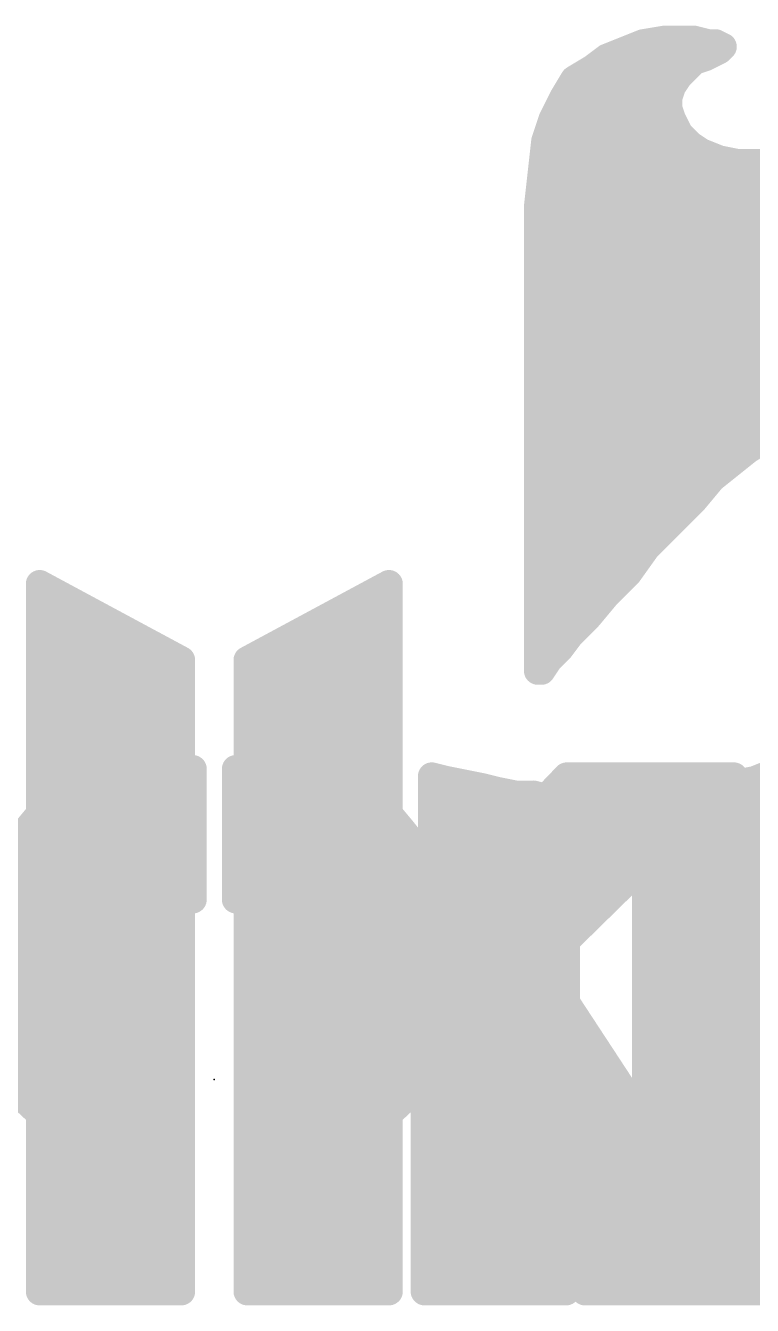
# Model space of a CAD drawing. Extents: x -33 to 74, y -22 to 37.
# Drawn here: x 12.18 to 14.182, y 20.587 to 24.113 of the extents above; entities that cross this region are included whole.
import ezdxf

# ---------------------------------------------------------------- set-up
doc = ezdxf.new("R2010")
doc.units = 0
for name, color, linetype in [('21', 41, 'CONTINUOUS'), ('22', 40, 'CONTINUOUS'), ('23', 53, 'CONTINUOUS'), ('24', 53, 'CONTINUOUS')]:
    doc.layers.add(name, color=color, linetype=linetype)

msp = doc.modelspace()

# ---------------------------------------------------------------- linework, layer by layer
at = {"layer": '21', "const_width": 0.0762}
for points in [[(13.881, 24.065), (13.781, 24.025)], [(13.941, 24.075), (13.881, 24.065)], [(14.021, 24.075), (13.941, 24.075)], [(14.061, 24.065), (14.021, 24.075)], [(14.081, 24.065), (14.061, 24.065)], [(14.101, 24.055), (14.081, 24.065)], [(14.091, 24.045), (14.101, 24.055)], [(13.781, 24.025), (13.741, 23.995)], [(13.981, 23.975), (14.021, 24.015)], [(14.021, 24.015), (14.051, 24.025)], [(14.051, 24.025), (14.091, 24.045)], [(13.741, 23.995), (13.691, 23.965)], [(13.7517, 24.003), (14.009, 24.003)], [(13.691, 23.965), (13.661, 23.915)], [(13.951, 23.915), (13.961, 23.945)], [(13.961, 23.945), (13.981, 23.975)], [(13.661, 23.915), (13.631, 23.855)], [(13.6681, 23.9268), (13.9549, 23.9268)], [(13.951, 23.885), (13.951, 23.915)], [(13.961, 23.855), (13.951, 23.885)], [(13.631, 23.855), (13.611, 23.795)], [(13.6295, 23.8506), (13.9632, 23.8506)], [(13.981, 23.815), (13.961, 23.855)], [(14.011, 23.785), (13.981, 23.815)], [(13.611, 23.795), (13.591, 23.615)], [(13.6087, 23.7744), (14.0269, 23.7744)], [(14.041, 23.765), (14.011, 23.785)], [(14.091, 23.745), (14.041, 23.765)], [(14.141, 23.735), (14.091, 23.745)], [(14.221, 23.735), (14.141, 23.735)], [(13.6002, 23.6982), (15.2708, 23.6982)], [(13.591, 23.615), (13.591, 22.335)], [(13.5918, 23.622), (15.2496, 23.622)], [(13.591, 23.5458), (15.2259, 23.5458)], [(13.591, 23.4696), (15.1836, 23.4696)], [(13.591, 23.3934), (15.1412, 23.3934)], [(13.591, 23.3172), (15.086, 23.3172)], [(13.591, 23.241), (15.017, 23.241)], [(13.591, 23.1648), (14.9351, 23.1648)], [(13.591, 23.0886), (14.8237, 23.0886)], [(13.591, 23.0124), (14.6181, 23.0124)], [(14.171, 22.945), (14.221, 22.975)], [(13.591, 22.9362), (14.16, 22.9362)], [(14.071, 22.865), (14.171, 22.945)], [(13.591, 22.86), (14.0668, 22.86)], [(14.021, 22.805), (14.071, 22.865)], [(13.591, 22.7838), (13.9998, 22.7838)], [(13.891, 22.675), (14.021, 22.805)], [(13.591, 22.7076), (13.9236, 22.7076)], [(13.841, 22.605), (13.891, 22.675)], [(13.591, 22.6314), (13.8599, 22.6314)], [(13.781, 22.545), (13.841, 22.605)], [(12.791, 22.365), (13.181, 22.575)], [(13.181, 22.575), (13.181, 21.535)], [(13.1442, 22.5552), (13.181, 22.5552)], [(13.591, 22.5552), (13.7912, 22.5552)], [(13.731, 22.485), (13.781, 22.545)], [(13.0027, 22.479), (13.181, 22.479)], [(13.591, 22.479), (13.725, 22.479)], [(13.681, 22.435), (13.731, 22.485)], [(13.651, 22.395), (13.681, 22.435)], [(12.8612, 22.4028), (13.181, 22.4028)], [(13.591, 22.4028), (13.6569, 22.4028)], [(13.621, 22.365), (13.651, 22.395)], [(12.791, 20.625), (12.791, 22.365)], [(13.601, 22.335), (13.621, 22.365)], [(12.791, 22.3266), (13.181, 22.3266)], [(13.591, 22.335), (13.601, 22.335)], [(12.791, 22.2504), (13.181, 22.2504)], [(12.791, 22.1742), (13.181, 22.1742)], [(12.411, 22.055), (12.481, 22.075)], [(12.481, 22.075), (12.621, 22.075)], [(12.621, 22.075), (12.631, 22.065)], [(12.791, 22.098), (13.181, 22.098)], [(12.351, 22.035), (12.411, 22.055)], [(12.631, 22.065), (12.641, 22.065)], [(12.641, 22.065), (12.641, 21.705)], [(13.181, 21.535), (13.671, 22.045)], [(14.131, 22.045), (13.601, 21.525)], [(13.671, 22.045), (14.131, 22.045)], [(12.281, 21.995), (12.351, 22.035)], [(12.3279, 22.0218), (12.641, 22.0218)], [(12.791, 22.0218), (13.181, 22.0218)], [(13.6487, 22.0218), (14.1074, 22.0218)], [(12.231, 21.955), (12.281, 21.995)], [(14.081, 21.815), (14.241, 21.975)], [(12.181, 21.895), (12.231, 21.955)], [(12.2232, 21.9456), (12.641, 21.9456)], [(12.791, 21.9456), (13.181, 21.9456)], [(13.5755, 21.9456), (14.0297, 21.9456)], [(14.2116, 21.9456), (15.081, 21.9456)], [(12.141, 21.845), (12.181, 21.895)], [(12.1605, 21.8694), (12.641, 21.8694)], [(12.791, 21.8694), (13.181, 21.8694)], [(13.5023, 21.8694), (13.952, 21.8694)], [(14.1354, 21.8694), (15.081, 21.8694)], [(12.1114, 21.7932), (12.641, 21.7932)], [(12.791, 21.7932), (13.181, 21.7932)], [(13.4291, 21.7932), (13.8744, 21.7932)], [(14.041, 21.785), (14.081, 21.815)], [(14.0519, 21.7932), (15.081, 21.7932)], [(14.431, 21.785), (14.041, 21.785)], [(11.731, 21.717), (12.641, 21.717)], [(12.321, 21.685), (12.251, 21.645)], [(12.401, 21.705), (12.321, 21.685)], [(12.501, 21.715), (12.401, 21.705)], [(12.611, 21.715), (12.501, 21.715)], [(12.631, 21.705), (12.611, 21.715)], [(12.641, 21.705), (12.631, 21.705)], [(12.791, 21.717), (13.181, 21.717)], [(13.3559, 21.717), (13.7967, 21.717)], [(11.731, 21.6408), (12.2475, 21.6408)], [(12.251, 21.645), (12.201, 21.585)], [(12.791, 21.6408), (13.181, 21.6408)], [(13.2827, 21.6408), (13.719, 21.6408)], [(12.201, 21.585), (12.161, 21.515)], [(11.731, 21.5646), (12.1893, 21.5646)], [(12.791, 21.5646), (13.181, 21.5646)], [(13.2094, 21.5646), (13.6414, 21.5646)], [(12.161, 21.515), (12.141, 21.445)], [(13.601, 21.525), (14.191, 20.625)], [(11.731, 21.4884), (12.1534, 21.4884)], [(12.791, 21.4884), (13.625, 21.4884)], [(12.791, 21.4122), (13.6749, 21.4122)], [(12.791, 21.336), (13.7249, 21.336)], [(12.791, 21.2598), (13.7749, 21.2598)], [(13.331, 21.255), (13.181, 21.115)], [(13.721, 20.625), (13.331, 21.255)], [(12.791, 21.1836), (13.2545, 21.1836)], [(13.3752, 21.1836), (13.8248, 21.1836)], [(12.791, 21.1074), (13.181, 21.1074)], [(13.181, 21.115), (13.181, 20.625)], [(13.4224, 21.1074), (13.8748, 21.1074)], [(12.791, 21.0312), (13.181, 21.0312)], [(13.4695, 21.0312), (13.9247, 21.0312)], [(12.791, 20.955), (13.181, 20.955)], [(13.5167, 20.955), (13.9747, 20.955)], [(12.791, 20.8788), (13.181, 20.8788)], [(13.5639, 20.8788), (14.0246, 20.8788)], [(12.791, 20.8026), (13.181, 20.8026)], [(13.6111, 20.8026), (14.0746, 20.8026)], [(12.791, 20.7264), (13.181, 20.7264)], [(13.6582, 20.7264), (14.1245, 20.7264)], [(12.791, 20.6502), (13.181, 20.6502)], [(13.7054, 20.6502), (14.1745, 20.6502)], [(13.181, 20.625), (12.791, 20.625)], [(14.191, 20.625), (13.721, 20.625)]]:
    msp.add_lwpolyline(points, dxfattribs=at)
at = {"layer": '21', "const_width": 0.0381}
for points in [[(13.8779, 24.0838, 1), (13.8841, 24.0462)], [(13.8881, 24.0473, 1), (13.8739, 24.0827)], [(13.941, 24.0941, 1), (13.941, 24.056)], [(13.9441, 24.0562, 1), (13.9379, 24.0938)], [(14.0256, 24.0935, 1), (14.0164, 24.0565)], [(14.021, 24.056, 1), (14.021, 24.0941)], [(14.061, 24.0841, 1), (14.061, 24.046)], [(14.0564, 24.0465, 1), (14.0656, 24.0835)], [(14.0895, 24.082, 1), (14.0725, 24.048)], [(14.081, 24.046, 1), (14.081, 24.0841)], [(14.1145, 24.0415, 1), (14.0875, 24.0685)], [(14.0925, 24.038, 1), (14.1095, 24.072)], [(13.7739, 24.0427, 1), (13.7881, 24.0073)], [(13.7924, 24.0098, 1), (13.7696, 24.0402)], [(14.015, 24.0331, 1), (14.027, 23.9969)], [(14.0345, 24.0015, 1), (14.0075, 24.0285)], [(14.0425, 24.042, 1), (14.0595, 24.008)], [(14.057, 24.0069, 1), (14.045, 24.0431)], [(14.0775, 24.0585, 1), (14.1045, 24.0315)], [(14.0995, 24.028, 1), (14.0825, 24.062)], [(13.7296, 24.0102, 1), (13.7524, 23.9798)], [(13.7508, 23.9787, 1), (13.7312, 24.0113)], [(13.7517, 24.0221, 1), (13.7517, 23.984)], [(14.009, 23.984, 1), (14.009, 24.0221)], [(13.6812, 23.9813, 1), (13.7008, 23.9487)], [(13.7073, 23.9552, 1), (13.6747, 23.9748)], [(13.9791, 23.939, 1), (13.9429, 23.951)], [(13.9675, 23.9885, 1), (13.9945, 23.9615)], [(13.9969, 23.9644, 1), (13.9651, 23.9856)], [(13.6447, 23.9248, 1), (13.6773, 23.9052)], [(13.678, 23.9065, 1), (13.644, 23.9235)], [(13.6681, 23.9459, 1), (13.6681, 23.9078)], [(13.9701, 23.915, 1), (13.932, 23.915)], [(13.9451, 23.9556, 1), (13.9769, 23.9344)], [(13.9549, 23.9078, 1), (13.9549, 23.9459)], [(13.9329, 23.921, 1), (13.9691, 23.909)], [(13.9691, 23.891, 1), (13.9329, 23.879)], [(13.6295, 23.8697, 1), (13.6295, 23.8316)], [(13.614, 23.8635, 1), (13.648, 23.8465)], [(13.6491, 23.849, 1), (13.6129, 23.861)], [(13.932, 23.885, 1), (13.9701, 23.885)], [(13.978, 23.8635, 1), (13.944, 23.8465)], [(13.9429, 23.849, 1), (13.9791, 23.861)], [(13.9632, 23.8316, 1), (13.9632, 23.8697)], [(13.9945, 23.8285, 1), (13.9675, 23.8015)], [(13.964, 23.8065, 1), (13.998, 23.8235)], [(13.6087, 23.7934, 1), (13.6087, 23.7553)], [(13.5929, 23.801, 1), (13.6291, 23.789)], [(13.6299, 23.7929, 1), (13.5921, 23.7971)], [(14.0216, 23.8009, 1), (14.0004, 23.7691)], [(13.9975, 23.7715, 1), (14.0245, 23.7985)], [(14.0481, 23.7827, 1), (14.0339, 23.7473)], [(14.0269, 23.7553, 1), (14.0269, 23.7934)], [(14.0304, 23.7491, 1), (14.0516, 23.7809)], [(14.0947, 23.7637, 1), (14.0873, 23.7263)], [(14.0839, 23.7273, 1), (14.0981, 23.7627)], [(14.141, 23.754, 1), (14.141, 23.7159)], [(14.1373, 23.7163, 1), (14.1447, 23.7537)], [(13.6002, 23.7172, 1), (13.6002, 23.6791)], [(13.6101, 23.615, 1), (13.572, 23.615)], [(13.5721, 23.6171, 1), (13.6099, 23.6129)], [(13.5918, 23.641, 1), (13.5918, 23.6029)], [(13.591, 23.5648, 1), (13.591, 23.5267)], [(13.591, 23.4886, 1), (13.591, 23.4505)], [(13.591, 23.4124, 1), (13.591, 23.3743)], [(13.591, 23.3362, 1), (13.591, 23.2981)], [(13.591, 23.26, 1), (13.591, 23.2219)], [(13.591, 23.1838, 1), (13.591, 23.1457)], [(13.591, 23.1076, 1), (13.591, 23.0695)], [(13.591, 23.0314, 1), (13.591, 22.9933)], [(13.591, 22.9552, 1), (13.591, 22.9171)], [(14.1612, 22.9613, 1), (14.1808, 22.9287)], [(14.1829, 22.9301, 1), (14.1591, 22.9599)], [(14.16, 22.9171, 1), (14.16, 22.9552)], [(13.591, 22.879, 1), (13.591, 22.8409)], [(14.0591, 22.8799, 1), (14.0829, 22.8501)], [(14.0856, 22.8528, 1), (14.0564, 22.8772)], [(14.0668, 22.8409, 1), (14.0668, 22.879)], [(13.591, 22.8028, 1), (13.591, 22.7647)], [(13.9998, 22.7647, 1), (13.9998, 22.8028)], [(14.0064, 22.8172, 1), (14.0356, 22.7928)], [(14.0345, 22.7915, 1), (14.0075, 22.8185)], [(13.591, 22.7266, 1), (13.591, 22.6885)], [(13.9236, 22.6885, 1), (13.9236, 22.7266)], [(13.9065, 22.6639, 1), (13.8755, 22.6861)], [(13.8775, 22.6885, 1), (13.9045, 22.6615)], [(13.591, 22.6505, 1), (13.591, 22.6124)], [(13.8545, 22.5915, 1), (13.8275, 22.6185)], [(13.8599, 22.6124, 1), (13.8599, 22.6505)], [(13.2001, 22.575, 1), (13.162, 22.575)], [(13.19, 22.5582, 1), (13.172, 22.5918)], [(13.8255, 22.6161, 1), (13.8565, 22.5939)], [(13.1442, 22.5743, 1), (13.1442, 22.5362)], [(13.181, 22.5362, 1), (13.181, 22.5743)], [(13.591, 22.5743, 1), (13.591, 22.5362)], [(13.7675, 22.5585, 1), (13.7945, 22.5315)], [(13.7956, 22.5328, 1), (13.7664, 22.5572)], [(13.7912, 22.5362, 1), (13.7912, 22.5743)], [(13.0027, 22.4981, 1), (13.0027, 22.46)], [(13.181, 22.46, 1), (13.181, 22.4981)], [(13.591, 22.4981, 1), (13.591, 22.46)], [(13.7164, 22.4972, 1), (13.7456, 22.4728)], [(13.7445, 22.4715, 1), (13.7175, 22.4985)], [(13.725, 22.46, 1), (13.725, 22.4981)], [(13.6675, 22.4485, 1), (13.6945, 22.4215)], [(13.6962, 22.4236, 1), (13.6658, 22.4464)], [(12.8612, 22.4219, 1), (12.8612, 22.3838)], [(13.181, 22.3838, 1), (13.181, 22.4219)], [(13.591, 22.4219, 1), (13.591, 22.3838)], [(13.6645, 22.3815, 1), (13.6375, 22.4085)], [(13.6569, 22.3838, 1), (13.6569, 22.4219)], [(12.782, 22.3818, 1), (12.8, 22.3482)], [(12.8101, 22.365, 1), (12.772, 22.365)], [(13.6075, 22.3785, 1), (13.6345, 22.3515)], [(13.6369, 22.3544, 1), (13.6051, 22.3756)], [(13.6358, 22.4064, 1), (13.6662, 22.3836)], [(12.791, 22.3457, 1), (12.791, 22.3076)], [(13.181, 22.3076, 1), (13.181, 22.3457)], [(13.591, 22.3541, 1), (13.591, 22.316)], [(13.5851, 22.3456, 1), (13.6169, 22.3244)], [(13.601, 22.316, 1), (13.601, 22.3541)], [(13.572, 22.335, 1), (13.6101, 22.335)], [(12.791, 22.2695, 1), (12.791, 22.2314)], [(13.181, 22.2314, 1), (13.181, 22.2695)], [(12.791, 22.1933, 1), (12.791, 22.1552)], [(13.181, 22.1552, 1), (13.181, 22.1933)], [(12.481, 22.094, 1), (12.481, 22.0559)], [(12.4862, 22.0567, 1), (12.4758, 22.0933)], [(12.6345, 22.0885, 1), (12.6075, 22.0615)], [(12.621, 22.0559, 1), (12.621, 22.094)], [(12.791, 22.1171, 1), (12.791, 22.079)], [(13.181, 22.079, 1), (13.181, 22.1171)], [(12.4058, 22.0733, 1), (12.4162, 22.0367)], [(12.417, 22.0369, 1), (12.405, 22.0731)], [(12.631, 22.0841, 1), (12.631, 22.046)], [(12.6175, 22.0515, 1), (12.6445, 22.0785)], [(12.6601, 22.065, 1), (12.622, 22.065)], [(12.641, 22.046, 1), (12.641, 22.0841)], [(13.671, 22.0641, 1), (13.671, 22.026)], [(13.6847, 22.0318, 1), (13.6573, 22.0582)], [(14.1443, 22.0314, 1), (14.1177, 22.0586)], [(14.131, 22.026, 1), (14.131, 22.0641)], [(12.3279, 22.0409, 1), (12.3279, 22.0028)], [(12.345, 22.0531, 1), (12.357, 22.0169)], [(12.3605, 22.0185, 1), (12.3415, 22.0515)], [(12.641, 22.0028, 1), (12.641, 22.0409)], [(12.791, 22.0409, 1), (12.791, 22.0028)], [(13.181, 22.0028, 1), (13.181, 22.0409)], [(13.6487, 22.0409, 1), (13.6487, 22.0028)], [(14.1074, 22.0028, 1), (14.1074, 22.0409)], [(12.2715, 22.0115, 1), (12.2905, 21.9785)], [(12.2929, 21.9801, 1), (12.2691, 22.0099)], [(12.2232, 21.9647, 1), (12.2232, 21.9266)], [(12.2191, 21.9699, 1), (12.2429, 21.9401)], [(12.2456, 21.9428, 1), (12.2164, 21.9672)], [(12.641, 21.9266, 1), (12.641, 21.9647)], [(12.791, 21.9647, 1), (12.791, 21.9266)], [(13.181, 21.9266, 1), (13.181, 21.9647)], [(13.5755, 21.9647, 1), (13.5755, 21.9266)], [(14.0297, 21.9266, 1), (14.0297, 21.9647)], [(14.2116, 21.9647, 1), (14.2116, 21.9266)], [(12.1664, 21.9072, 1), (12.1956, 21.8828)], [(12.1959, 21.8831, 1), (12.1661, 21.9069)], [(12.641, 21.8504, 1), (12.641, 21.8885)], [(12.791, 21.8885, 1), (12.791, 21.8504)], [(13.181, 21.8504, 1), (13.181, 21.8885)], [(13.5023, 21.8885, 1), (13.5023, 21.8504)], [(13.952, 21.8504, 1), (13.952, 21.8885)], [(14.1354, 21.8885, 1), (14.1354, 21.8504)], [(12.641, 21.7742, 1), (12.641, 21.8123)], [(12.791, 21.8123, 1), (12.791, 21.7742)], [(13.181, 21.7742, 1), (13.181, 21.8123)], [(13.4291, 21.8123, 1), (13.4291, 21.7742)], [(13.8744, 21.7742, 1), (13.8744, 21.8123)], [(14.0519, 21.8123, 1), (14.0519, 21.7742)], [(14.0675, 21.8285, 1), (14.0945, 21.8015)], [(14.0924, 21.7998, 1), (14.0696, 21.8302)], [(14.041, 21.8041, 1), (14.041, 21.766)], [(14.0296, 21.8002, 1), (14.0524, 21.7698)], [(12.3164, 21.7035, 1), (12.3256, 21.6665)], [(12.3305, 21.6685, 1), (12.3115, 21.7015)], [(12.3991, 21.724, 1), (12.4029, 21.686)], [(12.4056, 21.6865, 1), (12.3964, 21.7235)], [(12.501, 21.734, 1), (12.501, 21.6959)], [(12.5029, 21.696, 1), (12.4991, 21.734)], [(12.6195, 21.732, 1), (12.6025, 21.698)], [(12.611, 21.6959, 1), (12.611, 21.734)], [(12.631, 21.7241, 1), (12.631, 21.686)], [(12.622, 21.705, 1), (12.6601, 21.705)], [(12.6225, 21.688, 1), (12.6395, 21.722)], [(12.641, 21.698, 1), (12.641, 21.7361)], [(12.641, 21.686, 1), (12.641, 21.7241)], [(12.791, 21.7361, 1), (12.791, 21.698)], [(13.181, 21.698, 1), (13.181, 21.7361)], [(13.3559, 21.7361, 1), (13.3559, 21.698)], [(13.7967, 21.698, 1), (13.7967, 21.7361)], [(12.2415, 21.6615, 1), (12.2605, 21.6285)], [(12.2656, 21.6328, 1), (12.2364, 21.6572)], [(12.2475, 21.6218, 1), (12.2475, 21.6599)], [(12.791, 21.6599, 1), (12.791, 21.6218)], [(13.181, 21.6218, 1), (13.181, 21.6599)], [(13.2827, 21.6599, 1), (13.2827, 21.6218)], [(13.719, 21.6218, 1), (13.719, 21.6599)], [(12.1864, 21.5972, 1), (12.2156, 21.5728)], [(12.2175, 21.5755, 1), (12.1845, 21.5945)], [(12.1893, 21.5456, 1), (12.1893, 21.5837)], [(12.791, 21.5837, 1), (12.791, 21.5456)], [(13.181, 21.5456, 1), (13.181, 21.5837)], [(13.2094, 21.5837, 1), (13.2094, 21.5456)], [(13.6414, 21.5456, 1), (13.6414, 21.5837)], [(12.1793, 21.5098, 1), (12.1427, 21.5202)], [(13.1673, 21.5482, 1), (13.1947, 21.5218)], [(13.162, 21.535, 1), (13.2001, 21.535)], [(13.5877, 21.5386, 1), (13.6143, 21.5114)], [(13.6169, 21.5354, 1), (13.5851, 21.5146)], [(12.1445, 21.5245, 1), (12.1775, 21.5055)], [(12.1534, 21.4694, 1), (12.1534, 21.5075)], [(12.791, 21.5075, 1), (12.791, 21.4694)], [(13.625, 21.4694, 1), (13.625, 21.5075)], [(12.791, 21.4313, 1), (12.791, 21.3932)], [(13.6749, 21.3932, 1), (13.6749, 21.4313)], [(12.791, 21.3551, 1), (12.791, 21.317)], [(13.7249, 21.317, 1), (13.7249, 21.3551)], [(12.791, 21.2789, 1), (12.791, 21.2408)], [(13.3472, 21.265, 1), (13.3148, 21.245)], [(13.344, 21.2411, 1), (13.318, 21.2689)], [(13.7749, 21.2408, 1), (13.7749, 21.2789)], [(12.791, 21.2027, 1), (12.791, 21.1646)], [(13.2545, 21.1646, 1), (13.2545, 21.2027)], [(13.3752, 21.2027, 1), (13.3752, 21.1646)], [(13.8248, 21.1646, 1), (13.8248, 21.2027)], [(12.791, 21.1265, 1), (12.791, 21.0884)], [(13.168, 21.1289, 1), (13.194, 21.1011)], [(13.2001, 21.115, 1), (13.162, 21.115)], [(13.181, 21.0884, 1), (13.181, 21.1265)], [(13.4224, 21.1265, 1), (13.4224, 21.0884)], [(13.8748, 21.0884, 1), (13.8748, 21.1265)], [(12.791, 21.0503, 1), (12.791, 21.0122)], [(13.181, 21.0122, 1), (13.181, 21.0503)], [(13.4695, 21.0503, 1), (13.4695, 21.0122)], [(13.9247, 21.0122, 1), (13.9247, 21.0503)], [(12.791, 20.9741, 1), (12.791, 20.936)], [(13.181, 20.936, 1), (13.181, 20.9741)], [(13.5167, 20.9741, 1), (13.5167, 20.936)], [(13.9747, 20.936, 1), (13.9747, 20.9741)], [(12.791, 20.8979, 1), (12.791, 20.8598)], [(13.181, 20.8598, 1), (13.181, 20.8979)], [(13.5639, 20.8979, 1), (13.5639, 20.8598)], [(14.0246, 20.8598, 1), (14.0246, 20.8979)], [(12.791, 20.8217, 1), (12.791, 20.7836)], [(13.181, 20.7836, 1), (13.181, 20.8217)], [(13.6111, 20.8217, 1), (13.6111, 20.7836)], [(14.0746, 20.7836, 1), (14.0746, 20.8217)], [(12.791, 20.7455, 1), (12.791, 20.7074)], [(13.181, 20.7074, 1), (13.181, 20.7455)], [(13.6582, 20.7455, 1), (13.6582, 20.7074)], [(14.1245, 20.7074, 1), (14.1245, 20.7455)], [(12.791, 20.6693, 1), (12.791, 20.6312)], [(13.181, 20.6312, 1), (13.181, 20.6693)], [(13.7054, 20.6693, 1), (13.7054, 20.6312)], [(14.1745, 20.6312, 1), (14.1745, 20.6693)], [(12.791, 20.6441, 1), (12.791, 20.6059)], [(12.772, 20.625, 1), (12.8101, 20.625)], [(13.162, 20.625, 1), (13.2001, 20.625)], [(13.181, 20.6059, 1), (13.181, 20.6441)], [(13.721, 20.6441, 1), (13.721, 20.6059)], [(13.7048, 20.615, 1), (13.7372, 20.635)], [(14.1751, 20.6146, 1), (14.2069, 20.6354)], [(14.191, 20.6059, 1), (14.191, 20.6441)]]:
    msp.add_lwpolyline(points, format="xyb", dxfattribs=at)
at = {"layer": '22', "const_width": 0.0762}
for points in [[(12.609, 22.365), (12.219, 22.575)], [(12.219, 22.575), (12.219, 21.535)], [(12.219, 22.5552), (12.2558, 22.5552)], [(12.219, 22.479), (12.3973, 22.479)], [(12.219, 22.4028), (12.5388, 22.4028)], [(12.609, 20.625), (12.609, 22.365)], [(12.219, 22.3266), (12.609, 22.3266)], [(12.219, 22.2504), (12.609, 22.2504)], [(12.219, 22.1742), (12.609, 22.1742)], [(12.219, 22.098), (12.609, 22.098)], [(12.779, 22.075), (12.769, 22.065)], [(12.919, 22.075), (12.779, 22.075)], [(12.989, 22.055), (12.919, 22.075)], [(12.219, 21.535), (11.729, 22.045)], [(12.769, 22.065), (12.759, 22.065)], [(12.759, 22.065), (12.759, 21.705)], [(13.049, 22.035), (12.989, 22.055)], [(13.339, 22.035), (13.299, 22.045)], [(13.299, 22.045), (13.299, 21.775)], [(14.239, 22.055), (14.189, 22.035)], [(12.219, 22.0218), (12.609, 22.0218)], [(12.759, 22.0218), (13.0721, 22.0218)], [(13.119, 21.995), (13.049, 22.035)], [(13.299, 22.0218), (13.405, 22.0218)], [(13.439, 22.015), (13.339, 22.035)], [(13.479, 22.005), (13.439, 22.015)], [(13.529, 21.995), (13.479, 22.005)], [(14.089, 22.005), (13.969, 21.915)], [(14.139, 22.025), (14.089, 22.005)], [(14.131, 22.0218), (14.857, 22.0218)], [(14.189, 22.035), (14.139, 22.025)], [(13.169, 21.955), (13.119, 21.995)], [(13.579, 21.995), (13.529, 21.995)], [(13.619, 21.985), (13.579, 21.995)], [(13.669, 21.975), (13.619, 21.985)], [(13.669, 20.625), (13.669, 21.975)], [(12.219, 21.9456), (12.609, 21.9456)], [(12.759, 21.9456), (13.1768, 21.9456)], [(13.219, 21.895), (13.169, 21.955)], [(13.299, 21.9456), (13.669, 21.9456)], [(14.0098, 21.9456), (14.998, 21.9456)], [(13.969, 21.915), (13.939, 21.875)], [(12.219, 21.8694), (12.609, 21.8694)], [(12.759, 21.8694), (13.2395, 21.8694)], [(13.259, 21.845), (13.219, 21.895)], [(13.299, 21.8694), (13.669, 21.8694)], [(13.939, 21.875), (13.919, 21.835)], [(13.9362, 21.8694), (15.0724, 21.8694)], [(13.299, 21.775), (13.259, 21.845)], [(13.919, 21.835), (13.899, 21.785)], [(12.219, 21.7932), (12.609, 21.7932)], [(12.759, 21.7932), (13.2886, 21.7932)], [(13.299, 21.7932), (13.669, 21.7932)], [(13.9023, 21.7932), (14.3654, 21.7932)], [(13.899, 21.785), (13.889, 21.735)], [(13.889, 21.735), (13.889, 20.865)], [(12.219, 21.717), (12.609, 21.717)], [(12.759, 21.717), (13.669, 21.717)], [(12.759, 21.705), (12.769, 21.705)], [(12.769, 21.705), (12.789, 21.715)], [(12.789, 21.715), (12.899, 21.715)], [(12.899, 21.715), (12.999, 21.705)], [(12.999, 21.705), (13.079, 21.685)], [(13.079, 21.685), (13.149, 21.645)], [(13.889, 21.717), (14.295, 21.717)], [(12.219, 21.6408), (12.609, 21.6408)], [(13.149, 21.645), (13.199, 21.585)], [(13.1525, 21.6408), (13.669, 21.6408)], [(13.889, 21.6408), (14.279, 21.6408)], [(13.199, 21.585), (13.239, 21.515)], [(11.7586, 21.5646), (12.1906, 21.5646)], [(12.219, 21.5646), (12.609, 21.5646)], [(13.2107, 21.5646), (13.669, 21.5646)], [(13.889, 21.5646), (14.2868, 21.5646)], [(13.239, 21.515), (13.259, 21.445)], [(11.775, 21.4884), (12.609, 21.4884)], [(13.2466, 21.4884), (13.669, 21.4884)], [(13.889, 21.4884), (14.4088, 21.4884)], [(13.259, 21.445), (13.279, 21.355)], [(11.7251, 21.4122), (12.609, 21.4122)], [(13.2663, 21.4122), (13.669, 21.4122)], [(13.889, 21.4122), (14.4758, 21.4122)], [(11.6751, 21.336), (12.609, 21.336)], [(13.279, 21.355), (13.279, 20.625)], [(13.279, 21.336), (13.669, 21.336)], [(13.889, 21.336), (14.4568, 21.336)], [(11.6251, 21.2598), (12.609, 21.2598)], [(12.069, 21.255), (12.219, 21.115)], [(13.279, 21.2598), (13.669, 21.2598)], [(13.889, 21.2598), (14.279, 21.2598)], [(12.1455, 21.1836), (12.609, 21.1836)], [(13.279, 21.1836), (13.669, 21.1836)], [(13.889, 21.1836), (14.279, 21.1836)], [(12.219, 21.115), (12.219, 20.625)], [(12.219, 21.1074), (12.609, 21.1074)], [(13.279, 21.1074), (13.669, 21.1074)], [(13.889, 21.1074), (14.279, 21.1074)], [(12.219, 21.0312), (12.609, 21.0312)], [(13.279, 21.0312), (13.669, 21.0312)], [(13.889, 21.0312), (14.3003, 21.0312)], [(12.219, 20.955), (12.609, 20.955)], [(13.279, 20.955), (13.669, 20.955)], [(13.889, 20.955), (14.339, 20.955)], [(12.219, 20.8788), (12.609, 20.8788)], [(13.279, 20.8788), (13.669, 20.8788)], [(13.889, 20.8788), (14.4338, 20.8788)], [(13.889, 20.865), (13.879, 20.845)], [(13.879, 20.845), (13.879, 20.755)], [(12.219, 20.8026), (12.609, 20.8026)], [(13.279, 20.8026), (13.669, 20.8026)], [(13.879, 20.8026), (15.1707, 20.8026)], [(13.879, 20.755), (13.869, 20.735)], [(13.869, 20.735), (13.869, 20.715)], [(12.219, 20.7264), (12.609, 20.7264)], [(13.279, 20.7264), (13.669, 20.7264)], [(13.869, 20.715), (13.859, 20.695)], [(13.869, 20.7264), (14.259, 20.7264)], [(13.859, 20.665), (13.849, 20.645)], [(13.859, 20.695), (13.859, 20.665)], [(12.219, 20.6502), (12.609, 20.6502)], [(13.279, 20.6502), (13.669, 20.6502)], [(13.849, 20.645), (13.839, 20.635)], [(13.839, 20.635), (13.839, 20.625)], [(13.8516, 20.6502), (14.239, 20.6502)], [(12.219, 20.625), (12.609, 20.625)], [(13.279, 20.625), (13.669, 20.625)], [(13.839, 20.625), (14.229, 20.625)]]:
    msp.add_lwpolyline(points, dxfattribs=at)
at = {"layer": '22', "const_width": 0.0381}
for points in [[(12.228, 22.5918, 1), (12.21, 22.5582)], [(12.2381, 22.575, 1), (12.2, 22.575)], [(12.219, 22.5743, 1), (12.219, 22.5362)], [(12.2558, 22.5362, 1), (12.2558, 22.5743)], [(12.219, 22.4981, 1), (12.219, 22.46)], [(12.3973, 22.46, 1), (12.3973, 22.4981)], [(12.219, 22.4219, 1), (12.219, 22.3838)], [(12.5388, 22.3838, 1), (12.5388, 22.4219)], [(12.628, 22.365, 1), (12.5899, 22.365)], [(12.6, 22.3482, 1), (12.618, 22.3818)], [(12.219, 22.3457, 1), (12.219, 22.3076)], [(12.609, 22.3076, 1), (12.609, 22.3457)], [(12.219, 22.2695, 1), (12.219, 22.2314)], [(12.609, 22.2314, 1), (12.609, 22.2695)], [(12.219, 22.1933, 1), (12.219, 22.1552)], [(12.609, 22.1552, 1), (12.609, 22.1933)], [(12.219, 22.1171, 1), (12.219, 22.079)], [(12.609, 22.079, 1), (12.609, 22.1171)], [(12.779, 22.094, 1), (12.779, 22.0559)], [(12.7925, 22.0615, 1), (12.7655, 22.0885)], [(12.9242, 22.0933, 1), (12.9138, 22.0567)], [(12.919, 22.0559, 1), (12.919, 22.094)], [(12.759, 22.0841, 1), (12.759, 22.046)], [(12.7781, 22.065, 1), (12.74, 22.065)], [(12.7555, 22.0785, 1), (12.7825, 22.0515)], [(12.769, 22.046, 1), (12.769, 22.0841)], [(12.995, 22.0731, 1), (12.983, 22.0369)], [(12.9838, 22.0367, 1), (12.9942, 22.0733)], [(13.3036, 22.0635, 1), (13.2944, 22.0265)], [(13.3181, 22.045, 1), (13.28, 22.045)], [(12.219, 22.0409, 1), (12.219, 22.0028)], [(12.609, 22.0028, 1), (12.609, 22.0409)], [(12.759, 22.0409, 1), (12.759, 22.0028)], [(13.0585, 22.0515, 1), (13.0395, 22.0185)], [(13.043, 22.0169, 1), (13.055, 22.0531)], [(13.0721, 22.0028, 1), (13.0721, 22.0409)], [(13.299, 22.0409, 1), (13.299, 22.0028)], [(13.3427, 22.0537, 1), (13.3353, 22.0163)], [(13.3344, 22.0165, 1), (13.3436, 22.0535)], [(13.405, 22.0028, 1), (13.405, 22.0409)], [(13.4436, 22.0335, 1), (13.4344, 21.9965)], [(13.4353, 21.9963, 1), (13.4427, 22.0337)], [(13.4827, 22.0237, 1), (13.4753, 21.9863)], [(13.4744, 21.9865, 1), (13.4836, 22.0235)], [(14.0819, 22.0227, 1), (14.0961, 21.9873)], [(14.1004, 21.9898, 1), (14.0776, 22.0202)], [(14.131, 22.0409, 1), (14.131, 22.0028)], [(14.1353, 22.0437, 1), (14.1427, 22.0063)], [(14.1461, 22.0073, 1), (14.1319, 22.0427)], [(14.1819, 22.0527, 1), (14.1961, 22.0173)], [(14.1927, 22.0163, 1), (14.1853, 22.0537)], [(13.1309, 22.0099, 1), (13.1071, 21.9801)], [(13.1095, 21.9785, 1), (13.1285, 22.0115)], [(13.529, 22.0141, 1), (13.529, 21.976)], [(13.5253, 21.9763, 1), (13.5327, 22.0137)], [(13.5836, 22.0135, 1), (13.5744, 21.9765)], [(13.579, 21.976, 1), (13.579, 22.0141)], [(13.6227, 22.0037, 1), (13.6153, 21.9663)], [(13.6144, 21.9665, 1), (13.6236, 22.0035)], [(13.6881, 21.975, 1), (13.65, 21.975)], [(13.6653, 21.9563, 1), (13.6727, 21.9937)], [(12.219, 21.9647, 1), (12.219, 21.9266)], [(12.609, 21.9266, 1), (12.609, 21.9647)], [(12.759, 21.9647, 1), (12.759, 21.9266)], [(13.1836, 21.9672, 1), (13.1544, 21.9428)], [(13.1571, 21.9401, 1), (13.1809, 21.9699)], [(13.1768, 21.9266, 1), (13.1768, 21.9647)], [(13.299, 21.9647, 1), (13.299, 21.9266)], [(13.669, 21.9266, 1), (13.669, 21.9647)], [(14.0098, 21.9647, 1), (14.0098, 21.9266)], [(13.9576, 21.9302, 1), (13.9804, 21.8998)], [(13.9842, 21.9036, 1), (13.9538, 21.9264)], [(12.219, 21.8885, 1), (12.219, 21.8504)], [(12.609, 21.8504, 1), (12.609, 21.8885)], [(12.759, 21.8885, 1), (12.759, 21.8504)], [(13.2339, 21.9069, 1), (13.2041, 21.8831)], [(13.2044, 21.8828, 1), (13.2336, 21.9072)], [(13.2395, 21.8504, 1), (13.2395, 21.8885)], [(13.299, 21.8885, 1), (13.299, 21.8504)], [(13.669, 21.8504, 1), (13.669, 21.8885)], [(13.9362, 21.8885, 1), (13.9362, 21.8504)], [(13.9238, 21.8864, 1), (13.9542, 21.8636)], [(13.956, 21.8665, 1), (13.922, 21.8835)], [(13.2755, 21.8545, 1), (13.2425, 21.8355)], [(13.2441, 21.8331, 1), (13.2739, 21.8569)], [(13.9367, 21.8279, 1), (13.9013, 21.8421)], [(12.219, 21.8123, 1), (12.219, 21.7742)], [(12.609, 21.7742, 1), (12.609, 21.8123)], [(12.759, 21.8123, 1), (12.759, 21.7742)], [(13.299, 21.8123, 1), (13.299, 21.7742)], [(13.2886, 21.7742, 1), (13.2886, 21.8123)], [(13.669, 21.7742, 1), (13.669, 21.8123)], [(13.9023, 21.8123, 1), (13.9023, 21.7742)], [(13.902, 21.8435, 1), (13.936, 21.8265)], [(13.28, 21.775, 1), (13.3181, 21.775)], [(13.2825, 21.7655, 1), (13.3155, 21.7845)], [(13.8813, 21.7921, 1), (13.9167, 21.7779)], [(13.9177, 21.7813, 1), (13.8803, 21.7887)], [(13.9081, 21.735, 1), (13.87, 21.735)], [(13.8703, 21.7387, 1), (13.9077, 21.7313)], [(12.219, 21.7361, 1), (12.219, 21.698)], [(12.609, 21.698, 1), (12.609, 21.7361)], [(12.759, 21.7361, 1), (12.759, 21.698)], [(12.759, 21.7241, 1), (12.759, 21.686)], [(12.74, 21.705, 1), (12.7781, 21.705)], [(12.7605, 21.722, 1), (12.7775, 21.688)], [(12.769, 21.686, 1), (12.769, 21.7241)], [(12.789, 21.734, 1), (12.789, 21.6959)], [(12.7975, 21.698, 1), (12.7805, 21.732)], [(12.9009, 21.734, 1), (12.8971, 21.696)], [(12.899, 21.6959, 1), (12.899, 21.734)], [(13.0036, 21.7235, 1), (12.9944, 21.6865)], [(12.9971, 21.686, 1), (13.0009, 21.724)], [(13.0885, 21.7015, 1), (13.0695, 21.6685)], [(13.0744, 21.6665, 1), (13.0836, 21.7035)], [(13.669, 21.698, 1), (13.669, 21.7361)], [(13.889, 21.7361, 1), (13.889, 21.698)], [(12.219, 21.6599, 1), (12.219, 21.6218)], [(12.609, 21.6218, 1), (12.609, 21.6599)], [(13.1636, 21.6572, 1), (13.1344, 21.6328)], [(13.1525, 21.6599, 1), (13.1525, 21.6218)], [(13.1395, 21.6285, 1), (13.1585, 21.6615)], [(13.669, 21.6218, 1), (13.669, 21.6599)], [(13.889, 21.6599, 1), (13.889, 21.6218)], [(13.2155, 21.5945, 1), (13.1825, 21.5755)], [(13.1844, 21.5728, 1), (13.2136, 21.5972)], [(12.1906, 21.5456, 1), (12.1906, 21.5837)], [(12.219, 21.5837, 1), (12.219, 21.5456)], [(12.609, 21.5456, 1), (12.609, 21.5837)], [(13.2107, 21.5837, 1), (13.2107, 21.5456)], [(13.669, 21.5456, 1), (13.669, 21.5837)], [(13.889, 21.5837, 1), (13.889, 21.5456)], [(12.2, 21.535, 1), (12.2381, 21.535)], [(12.2053, 21.5218, 1), (12.2327, 21.5482)], [(13.2573, 21.5202, 1), (13.2207, 21.5098)], [(12.609, 21.4694, 1), (12.609, 21.5075)], [(13.2225, 21.5055, 1), (13.2555, 21.5245)], [(13.2466, 21.5075, 1), (13.2466, 21.4694)], [(13.669, 21.4694, 1), (13.669, 21.5075)], [(13.889, 21.5075, 1), (13.889, 21.4694)], [(13.2776, 21.4491, 1), (13.2404, 21.4409)], [(12.609, 21.3932, 1), (12.609, 21.4313)], [(13.2407, 21.4398, 1), (13.2773, 21.4502)], [(13.2663, 21.4313, 1), (13.2663, 21.3932)], [(13.669, 21.3932, 1), (13.669, 21.4313)], [(13.889, 21.4313, 1), (13.889, 21.3932)], [(12.609, 21.317, 1), (12.609, 21.3551)], [(13.298, 21.355, 1), (13.2599, 21.355)], [(13.279, 21.3551, 1), (13.279, 21.317)], [(13.2604, 21.3509, 1), (13.2976, 21.3591)], [(13.669, 21.317, 1), (13.669, 21.3551)], [(13.889, 21.3551, 1), (13.889, 21.317)], [(12.609, 21.2408, 1), (12.609, 21.2789)], [(13.279, 21.2789, 1), (13.279, 21.2408)], [(13.669, 21.2408, 1), (13.669, 21.2789)], [(13.889, 21.2789, 1), (13.889, 21.2408)], [(12.609, 21.1646, 1), (12.609, 21.2027)], [(13.279, 21.2027, 1), (13.279, 21.1646)], [(13.669, 21.1646, 1), (13.669, 21.2027)], [(13.889, 21.2027, 1), (13.889, 21.1646)], [(12.2381, 21.115, 1), (12.2, 21.115)], [(12.219, 21.1265, 1), (12.219, 21.0884)], [(12.206, 21.1011, 1), (12.232, 21.1289)], [(12.609, 21.0884, 1), (12.609, 21.1265)], [(13.279, 21.1265, 1), (13.279, 21.0884)], [(13.669, 21.0884, 1), (13.669, 21.1265)], [(13.889, 21.1265, 1), (13.889, 21.0884)], [(12.219, 21.0503, 1), (12.219, 21.0122)], [(12.609, 21.0122, 1), (12.609, 21.0503)], [(13.279, 21.0503, 1), (13.279, 21.0122)], [(13.669, 21.0122, 1), (13.669, 21.0503)], [(13.889, 21.0503, 1), (13.889, 21.0122)], [(12.219, 20.9741, 1), (12.219, 20.936)], [(12.609, 20.936, 1), (12.609, 20.9741)], [(13.279, 20.9741, 1), (13.279, 20.936)], [(13.669, 20.936, 1), (13.669, 20.9741)], [(13.889, 20.9741, 1), (13.889, 20.936)], [(12.219, 20.8979, 1), (12.219, 20.8598)], [(12.609, 20.8598, 1), (12.609, 20.8979)], [(13.279, 20.8979, 1), (13.279, 20.8598)], [(13.669, 20.8598, 1), (13.669, 20.8979)], [(13.889, 20.8979, 1), (13.889, 20.8598)], [(13.8981, 20.845, 1), (13.86, 20.845)], [(13.87, 20.865, 1), (13.9081, 20.865)], [(13.906, 20.8565, 1), (13.872, 20.8735)], [(12.219, 20.8217, 1), (12.219, 20.7836)], [(12.609, 20.7836, 1), (12.609, 20.8217)], [(13.279, 20.8217, 1), (13.279, 20.7836)], [(13.669, 20.7836, 1), (13.669, 20.8217)], [(13.862, 20.8535, 1), (13.896, 20.8365)], [(13.879, 20.8217, 1), (13.879, 20.7836)], [(13.8881, 20.735, 1), (13.85, 20.735)], [(13.86, 20.755, 1), (13.8981, 20.755)], [(13.896, 20.7465, 1), (13.862, 20.7635)], [(12.219, 20.7455, 1), (12.219, 20.7074)], [(12.609, 20.7074, 1), (12.609, 20.7455)], [(13.279, 20.7455, 1), (13.279, 20.7074)], [(13.669, 20.7074, 1), (13.669, 20.7455)], [(13.869, 20.7455, 1), (13.869, 20.7074)], [(13.852, 20.7435, 1), (13.886, 20.7265)], [(13.886, 20.7065, 1), (13.852, 20.7235)], [(13.878, 20.695, 1), (13.8399, 20.695)], [(13.842, 20.7035, 1), (13.876, 20.6865)], [(13.876, 20.6565, 1), (13.842, 20.6735)], [(13.85, 20.715, 1), (13.8881, 20.715)], [(12.219, 20.6693, 1), (12.219, 20.6312)], [(12.609, 20.6312, 1), (12.609, 20.6693)], [(13.279, 20.6693, 1), (13.279, 20.6312)], [(13.669, 20.6312, 1), (13.669, 20.6693)], [(13.8255, 20.6485, 1), (13.8525, 20.6215)], [(13.8581, 20.635, 1), (13.82, 20.635)], [(13.832, 20.6535, 1), (13.866, 20.6365)], [(13.8516, 20.6693, 1), (13.8516, 20.6312)], [(13.8625, 20.6315, 1), (13.8355, 20.6585)], [(13.8399, 20.665, 1), (13.878, 20.665)], [(12.219, 20.6441, 1), (12.219, 20.6059)], [(12.2, 20.625, 1), (12.2381, 20.625)], [(12.5899, 20.625, 1), (12.628, 20.625)], [(12.609, 20.6059, 1), (12.609, 20.6441)], [(13.279, 20.6441, 1), (13.279, 20.6059)], [(13.2599, 20.625, 1), (13.298, 20.625)], [(13.65, 20.625, 1), (13.6881, 20.625)], [(13.669, 20.6059, 1), (13.669, 20.6441)], [(13.839, 20.6441, 1), (13.839, 20.6059)], [(13.82, 20.625, 1), (13.8581, 20.625)]]:
    msp.add_lwpolyline(points, format="xyb", dxfattribs=at)
at = {"layer": '23'}
msp.add_point((12.7, 21.209), dxfattribs=at)
at = {"layer": '24'}
msp.add_point((12.7, 21.209), dxfattribs=at)

doc.saveas('drawing.dxf')
